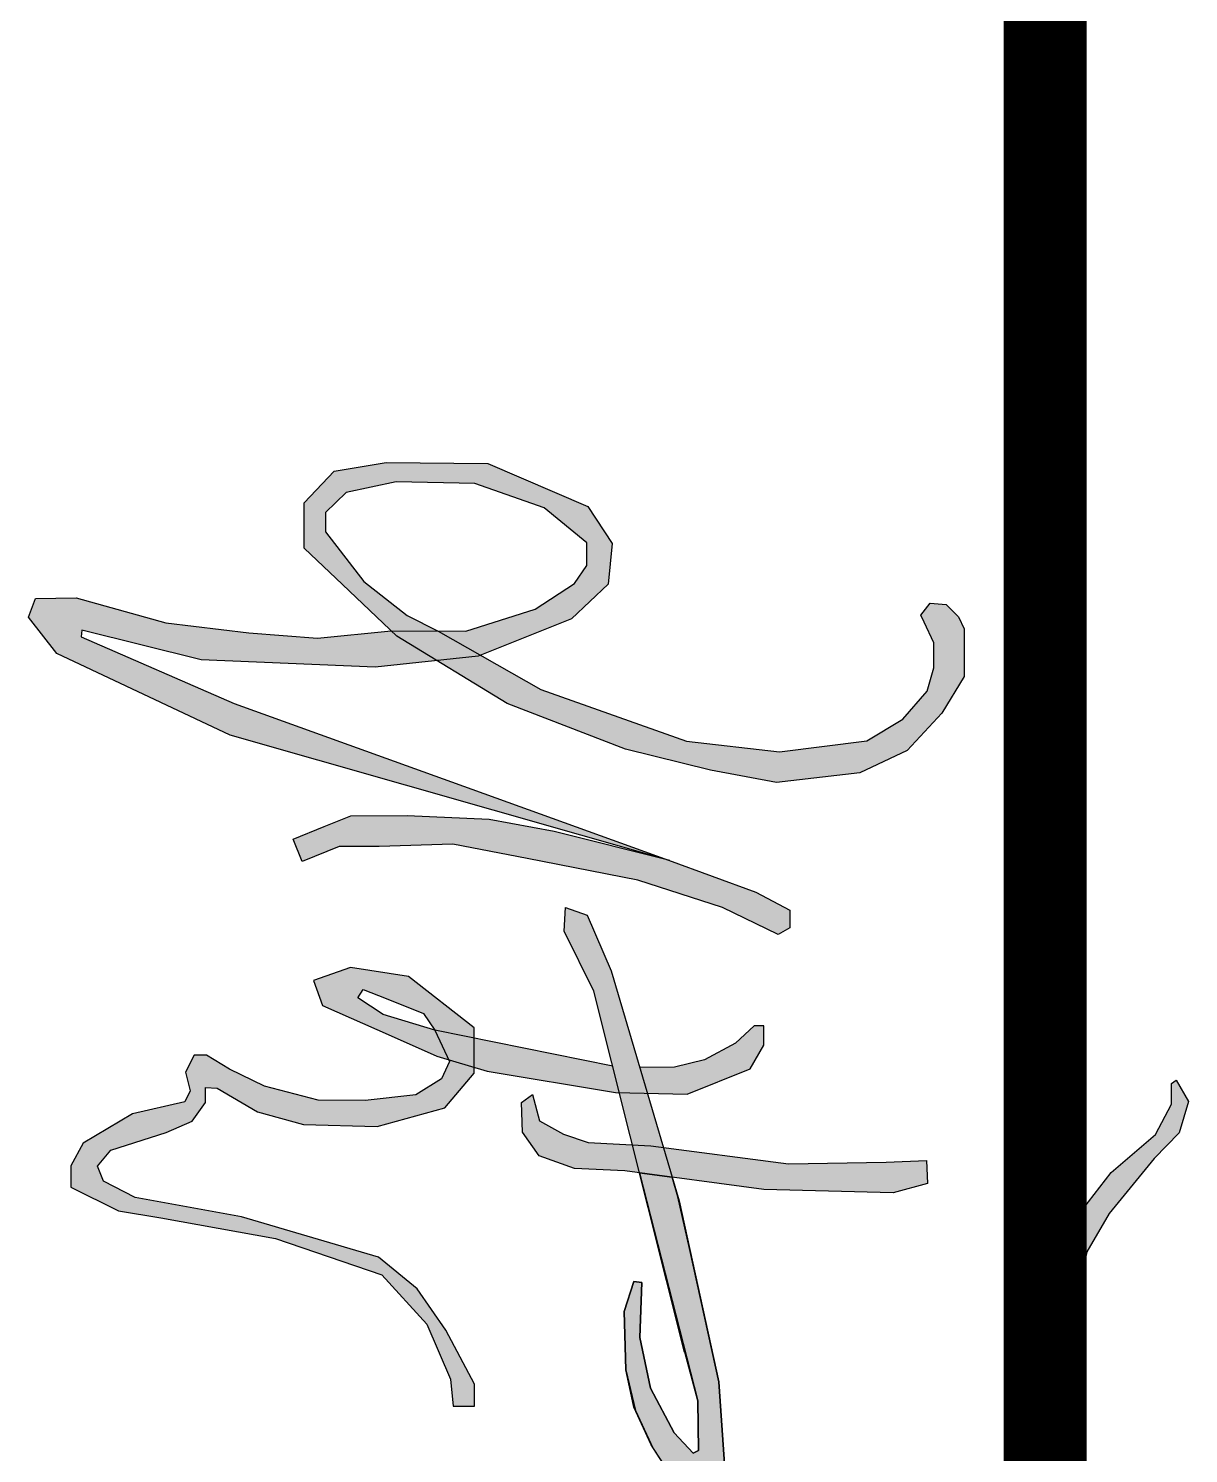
# Model space of a CAD drawing. Extents: x 447413 to 2975780, y -1432727 to 1301644.
# Drawn here: x 2636233 to 2637448, y -540253 to -538759 of the extents above; entities that cross this region are included whole.
import ezdxf

# ---------------------------------------------------------------- set-up
doc = ezdxf.new("R2010")
doc.units = 0
doc.header["$LTSCALE"] = 1000
doc.header["$MEASUREMENT"] = 0
doc.layers.add('图框', color=253, linetype='Continuous')
doc.layers.add('电子签', color=6, linetype='Continuous')

# ---------------------------------------------------------------- blocks, each defined once
blk = doc.blocks.new('A$C404F3CF8')
at = {"layer": '电子签'}
h = blk.add_hatch(color=256, dxfattribs=at)
h.paths.add_polyline_path([(573.43, 734.81), (551.71, 739.64), (524.75, 755.07), (486.45, 786.49), (468.55, 804.06), (446.48, 810.54), (431.67, 802.06), (433.95, 798.7), (448.36, 798.61), (469.52, 787.42), (496.23, 756.49), (526.99, 732.73), (570.46, 718.31), (591.77, 718.31), (594.4, 730.16)])
h.paths.add_polyline_path([(441.37, 460.19), (423.7, 504.37), (407.11, 513.91), (393.64, 513.91), (393.64, 507.19), (405.83, 493.94), (417.48, 472.34), (422.49, 451.47), (422.69, 427.03), (440.8, 432.39)])
h.paths.add_polyline_path([(440.8, 432.39), (355.33, 407.11), (316.45, 390.43), (310.9, 375.16), (327.57, 374.39), (369.56, 395.12), (440.4, 412.91)])
h.paths.add_polyline_path([(476.82, 422.05), (477.45, 434.85), (478.61, 443.57), (440.8, 432.39), (440.4, 412.91)])
h.paths.add_polyline_path([(499.44, 449.73), (478.61, 443.57), (477.45, 434.85), (476.82, 422.05), (496.38, 426.97)])
h.paths.add_polyline_path([(508.06, 513.75), (510.47, 604.17), (503.81, 628.25), (487.71, 627.5), (489.03, 599.22), (490.14, 530.98), (478.61, 443.57), (499.44, 449.73)])
h.paths.add_polyline_path([(495.01, 416.73), (496.38, 426.97), (476.82, 422.05), (475.27, 390.97), (469.44, 373.93), (460.17, 357.06), (441.76, 352.21), (447.25, 344.45), (468.1, 345.18), (484.49, 356.77), (493.43, 381.64)])
h.paths.add_polyline_path([(440.35, 410.22), (440.4, 412.91), (421.97, 408.28), (402.35, 311.39), (422.55, 311.39), (425.31, 320.62)])
h.paths.add_polyline_path([(422.55, 311.39), (402.35, 311.39), (396.76, 283.83), (417.2, 293.48)])
h.paths.add_polyline_path([(402.35, 311.39), (395.17, 311.39), (359.25, 265.49), (352.99, 225.06), (362.04, 199.26), (379.44, 205.35), (400.71, 253.53), (414.79, 285.42), (417.2, 293.48), (396.76, 283.83), (385.66, 247.88), (374.12, 230.07), (368.3, 233.85), (374.62, 249.93), (384.98, 276.07), (396.76, 283.83)])
h.paths.add_polyline_path([(426.8, 311.39), (422.55, 311.39), (417.2, 293.48), (418.52, 294.11), (430.82, 288.51), (441.81, 270.56), (445.97, 235.38), (445.65, 202.43), (435.83, 164.9), (423.87, 140.44), (414.14, 124.46), (414.14, 115.78), (426.16, 109.82), (439.09, 112.96), (446.86, 109.29), (455.28, 72.71), (475.72, 38.31), (491.51, 29.65), (506.39, 29.65), (522.99, 63), (527.83, 92.47), (542.27, 172.51), (567.79, 246.98), (602.22, 278.42), (640.59, 294.86), (659.5, 296.66), (659.5, 311.57), (644.05, 311.57), (606.33, 291.54), (577.48, 271.61), (555.41, 244.68), (527.1, 148.95), (513.63, 74.49), (502.28, 52.44), (491.65, 48.32), (480.57, 57.62), (468.2, 96.25), (460.21, 114.39), (447.34, 123.8), (436.81, 123.8), (437.15, 131.92), (453.75, 160.07), (462.62, 192.15), (464.13, 243.62), (450.93, 290.96)])
h.paths.add_polyline_path([(766.52, 276.63), (788.28, 296.98), (840.32, 323.17), (893, 338.81), (925.78, 345.4), (947.24, 339.63), (951.74, 326.44), (945.97, 305.1), (927.98, 284.24), (926.44, 269.7), (931.76, 261.24), (945.41, 256.05), (959.72, 256.05), (987.01, 277.05), (1012.81, 324.38), (1025.15, 336.53), (1030.29, 341.6), (1024.88, 347.08), (1009.29, 344.23), (989.59, 314.08), (963.4, 274), (951.12, 270.59), (945.58, 273.55), (947.4, 279.94), (953.35, 290.88), (963.47, 311.2), (964.64, 329.24), (962.87, 340.43), (940.75, 355.82), (895.11, 355.82), (875.98, 349.75), (806.89, 327.83), (773.38, 302.18), (752.07, 262.01), (752.07, 245.19), (761.01, 254.81)])
h.paths.add_polyline_path([(744.13, 230.08), (741.98, 240.46), (733.41, 246.78), (719.17, 209.51), (719.17, 165.29), (720.67, 122.88), (737.92, 102.01), (750.03, 103.67), (754.23, 116.53), (754.23, 129.85), (754.62, 160.67), (752.34, 161.42), (749.95, 154.08), (743.83, 121.98), (739.52, 119.16), (735.1, 125.92), (731.84, 170.48), (735.66, 210.58)])
h.paths.add_polyline_path([(823.76, 442.24), (786.36, 449.18), (765.6, 455.07), (752.17, 456.35), (750.89, 442.88), (762.37, 436.45), (780.19, 431.75), (805.61, 431.75), (823.76, 431.75), (823.76, 436.64)])
h = blk.add_hatch(color=256, dxfattribs=at)
h.paths.add_polyline_path([(201.3, 614.01), (175.17, 638.2), (149.61, 653.91), (116.24, 653.91), (107.78, 649.83), (99.35, 641.34), (98.29, 630.03), (106.6, 623.52), (111.5, 625.83), (126.03, 632.73), (143.57, 632.73), (159.88, 627.97), (179.3, 610.99), (194.59, 585.81), (202.33, 524.74), (194.66, 459.68), (158.66, 358.12), (134.62, 315.85), (135.28, 314.18), (138.38, 285.21), (168.52, 334.47), (200.41, 417.18), (214.96, 476.57), (223.66, 522.76), (216.83, 580.8)])
h.paths.add_polyline_path([(138.38, 285.21), (135.28, 314.18), (134.62, 315.85), (117.8, 286.27), (117.7, 253.53), (121.33, 257.35)], flags=17)
h.paths.add_polyline_path([(134.62, 315.85), (109.33, 379.34), (85.1, 405.08), (56.72, 407.93), (30.81, 390.78), (0.64, 320.97), (0, 249.83), (6, 213.63), (28.27, 192.64), (59.9, 192.64), (85.3, 219.4), (117.7, 253.53), (117.8, 286.27), (106.89, 264.68), (83.24, 234.32), (48.57, 207.52), (34.88, 207.52), (21.08, 221.89), (13.52, 256.88), (14.75, 311.99), (31.71, 360.26), (56.26, 390.23), (71.95, 390.23), (84.53, 381.43), (102.58, 353.99), (117.85, 305.53), (117.8, 286.27)])
h.paths.add_polyline_path([(138.38, 285.21), (121.33, 257.35), (117.7, 253.53), (122.82, 201.88), (119.14, 153.9), (112.15, 95.98), (94.71, 33.43), (95.11, 4.85), (108.1, 0), (133.6, 19.91), (190.62, 140.91), (276.87, 443.93), (277.45, 446.23), (228.32, 309.87), (168.45, 143.71), (121.9, 36.92), (117.19, 37.19), (138.01, 120.66), (142.95, 242.33)])
for points in [[(329.9, 523.96), (325.23, 532.09), (312.81, 532.09), (300.36, 508.34), (277.82, 447.28), (276.87, 443.93), (257.7, 367.32), (249.29, 321.84), (246.66, 264.58), (246.9, 225.22), (254.4, 206.67), (263.22, 184.88), (278.84, 191.19), (268.37, 217.08), (268.37, 244.94), (266.74, 296.46), (276.81, 348.44), (291.81, 425.88), (310.97, 484.88)], [(496.38, 426.97), (655.63, 467.8), (690.49, 468.11), (692.42, 464.4), (678.2, 451.22), (646.91, 434.54), (611.41, 427.13), (573.08, 428.47), (572.26, 423.06), (593.2, 416.16), (634.09, 417.46), (662.59, 424.22), (688.95, 436.59), (708.59, 449.25), (719.07, 464.94), (718.01, 476.33), (703.17, 486.56), (642.49, 482.36), (549.3, 461.92), (513.14, 453.78), (499.44, 449.73)]]:
    blk.add_hatch(color=256, dxfattribs=at).paths.add_polyline_path(points)
blk.add_line((642.49, 482.36), (703.17, 486.56), dxfattribs=at)
for points in [[(431.67, 802.06), (446.48, 810.54), (468.55, 804.06), (486.45, 786.49), (524.75, 755.07), (551.71, 739.64), (573.43, 734.81), (594.4, 730.16), (591.77, 718.31), (570.46, 718.31), (526.99, 732.73), (496.23, 756.49), (469.52, 787.42), (448.36, 798.61), (433.95, 798.7), (431.67, 802.06)], [(106.6, 623.52), (98.29, 630.03), (99.35, 641.34), (107.78, 649.83), (116.24, 653.91), (149.61, 653.91), (175.17, 638.2)], [(175.17, 638.2), (201.3, 614.01), (216.83, 580.8), (223.66, 522.76), (214.96, 476.57), (200.41, 417.18), (168.52, 334.47), (121.33, 257.35), (85.3, 219.4), (59.9, 192.64), (28.27, 192.64), (6, 213.63), (0, 249.83), (0.64, 320.97), (30.81, 390.78), (56.72, 407.93), (85.1, 405.08), (109.33, 379.34), (135.28, 314.18), (142.95, 242.33), (138.01, 120.66), (117.19, 37.19), (121.9, 36.92), (168.45, 143.71), (228.32, 309.87), (277.82, 447.28), (190.62, 140.91), (133.6, 19.91), (108.1, 0), (95.11, 4.85), (94.71, 33.43), (112.15, 95.98), (119.14, 153.9), (122.82, 201.88), (117.7, 253.53), (117.85, 305.53), (102.58, 353.99), (84.53, 381.43), (71.95, 390.23), (56.26, 390.23), (31.71, 360.26), (14.75, 311.99), (13.52, 256.88), (21.08, 221.89), (34.88, 207.52), (48.57, 207.52), (83.24, 234.32), (106.89, 264.68), (117.8, 286.27), (158.66, 358.12), (194.66, 459.68), (202.33, 524.74), (194.59, 585.81), (179.3, 610.99), (159.88, 627.97), (143.57, 632.73), (126.03, 632.73), (111.5, 625.83), (106.6, 623.52)], [(447.25, 344.45), (441.76, 352.21), (460.17, 357.06), (469.44, 373.93), (475.27, 390.97), (477.45, 434.85), (490.14, 530.98), (489.03, 599.22), (487.71, 627.5), (503.81, 628.25), (510.47, 604.17), (508.06, 513.75), (508.06, 513.75)], [(277.82, 447.28), (300.36, 508.34), (312.81, 532.09), (325.23, 532.09), (329.9, 523.96), (310.97, 484.88), (291.81, 425.88), (276.81, 348.44), (266.74, 296.46), (268.37, 244.94), (268.37, 217.08), (278.84, 191.19), (263.22, 184.88), (254.4, 206.67), (246.9, 225.22), (246.66, 264.58), (249.29, 321.84), (257.7, 367.32), (277.92, 448.14)], [(421.97, 408.28), (396.76, 283.83), (385.66, 247.88), (374.12, 230.07), (368.3, 233.85), (374.62, 249.93), (384.98, 276.07), (396.76, 283.83), (418.52, 294.11), (430.82, 288.51), (441.81, 270.56), (445.97, 235.38), (445.65, 202.43), (435.83, 164.9), (423.87, 140.44), (414.14, 124.46), (414.14, 115.78), (426.16, 109.82), (439.09, 112.96), (446.86, 109.29), (455.28, 72.71), (475.72, 38.31), (491.51, 29.65), (506.39, 29.65), (522.99, 63), (527.83, 92.47), (542.27, 172.51), (567.79, 246.98), (602.22, 278.42), (640.59, 294.86), (659.5, 296.66), (659.5, 311.57), (644.05, 311.57), (606.33, 291.54), (577.48, 271.61), (555.41, 244.68), (527.1, 148.95), (513.63, 74.49), (502.28, 52.44), (491.65, 48.32), (480.57, 57.62), (468.2, 96.25), (460.21, 114.39), (447.34, 123.8), (436.81, 123.8), (437.15, 131.92), (453.75, 160.07), (462.62, 192.15), (464.13, 243.62), (450.93, 290.96), (426.8, 311.39), (395.17, 311.39), (359.25, 265.49), (352.99, 225.06), (362.04, 199.26), (379.44, 205.35), (400.71, 253.53), (414.79, 285.42), (425.31, 320.62), (440.35, 410.22), (441.37, 460.19), (423.7, 504.37), (407.11, 513.91), (393.64, 513.91), (393.64, 507.19), (405.83, 493.94), (417.48, 472.34), (422.49, 451.47), (422.69, 427.03)], [(508.06, 513.75), (495.01, 416.73), (493.43, 381.64), (484.49, 356.77), (468.1, 345.18), (447.25, 344.45)], [(327.57, 374.39), (310.9, 375.16), (316.45, 390.43), (355.33, 407.11), (515.99, 454.62), (642.49, 482.36), (703.17, 486.56), (718.01, 476.33), (719.07, 464.94), (708.59, 449.25), (686.6, 435.08), (660.11, 423.1), (634.09, 417.46), (593.2, 416.16), (572.26, 423.06), (573.08, 428.47), (611.41, 427.13), (646.91, 434.54), (678.2, 451.22), (692.42, 464.4), (690.49, 468.11), (655.63, 467.8), (621.7, 458.55)], [(496.38, 426.97), (655.63, 467.8), (690.49, 468.11), (692.42, 464.4), (678.2, 451.22), (646.91, 434.54), (611.41, 427.13), (573.08, 428.47), (572.26, 423.06), (593.2, 416.16), (634.09, 417.46), (662.59, 424.22), (688.95, 436.59), (708.59, 449.25), (719.07, 464.94), (718.01, 476.33), (703.17, 486.56), (642.49, 482.36), (549.3, 461.92), (513.14, 453.78), (499.44, 449.73), (496.38, 426.97)], [(621.81, 458.47), (369.56, 395.12), (327.57, 374.39)], [(496.38, 426.97), (499.44, 449.73)]]:
    blk.add_lwpolyline(points, dxfattribs=at)
blk = doc.blocks.new('zzzzzzzzzzzzvvvvvv')
at = {"layer": '电子签', "xscale": 1.5, "yscale": 1.5, "zscale": 1.5, "rotation": 270}
blk.add_blockref('A$C404F3CF8', (2636172.5, 651480.2, 378000), dxfattribs=at)
blk = doc.blocks.new('A$C6B0021A6')
at = {"layer": '图框', "color": 153, "const_width": 58, "elevation": -84000}
blk.add_lwpolyline([(111420, 13420), (117920, 13420)], dxfattribs=at)
at = {"xscale": 0.6666666666666666, "yscale": 0.6666666666666666, "zscale": 0.6666666666666666, "rotation": 90}
blk.add_blockref('zzzzzzzzzzzzvvvvvv', (550471.61, -1744738.86, -336000), dxfattribs=at)

msp = doc.modelspace()

# ---------------------------------------------------------------- block references
at = {"xscale": 1.5, "yscale": 1.5, "zscale": 1.5, "rotation": 270}
msp.add_blockref('A$C6B0021A6', (2617168.3, -364986.5, 252000), dxfattribs=at)

doc.saveas('drawing.dxf')
